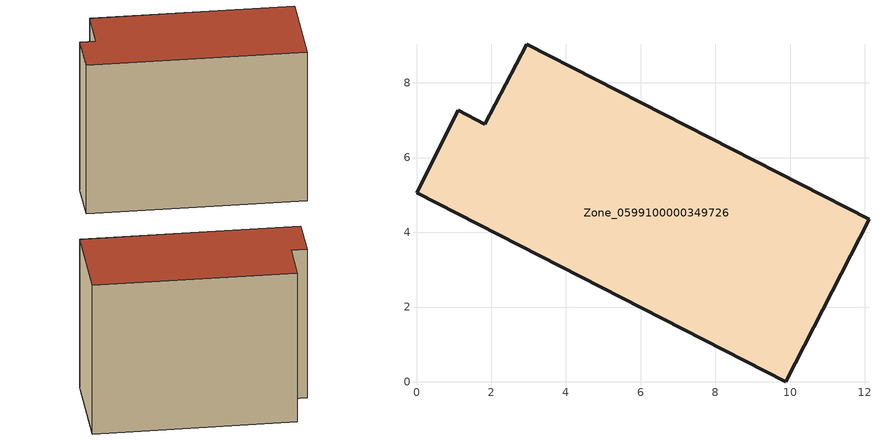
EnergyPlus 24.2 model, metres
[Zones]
Zone_0599100000349726
 floor ground (C_G): 9.88,0 0,5.06 1.12,7.26 1.83,6.89 2.95,9.03 12.11,4.34 z4.04
 wall outside (C_F): 0,5.06 9.88,0 12.11,4.34 2.95,9.03 1.83,6.89 1.12,7.26 0,5.06 z4.04:12.44
 roof outside (C_R): 2.95,9.03 1.83,6.89 1.12,7.26 0,5.06 9.88,0 12.11,4.34 z12.44
[BUILDING]
Pand.0599100000349726: North Axis=0; Terrain=City; Loads Convergence Tolerance Value=0.04; Temperature Convergence Tolerance Value=0.4; Solar Distribution=FullExterior; Maximum Number of Warmup Days=25; Minimum Number of Warmup Days=1
[Site:Location]
Rotterdam.The.Hague.AP_ZH_NLD Design_Conditions: Latitude=51.96; Longitude=4.45; Time Zone=1; Elevation=-4.5
[SITE:GROUNDTEMPERATURE:BUILDINGSURFACE]
18, 18, 18, 18, 18, 18, 18, 18, 18, 18, 18, 18
[MATERIAL] Thermal Absorptance=0.9; Solar Absorptance=0.7; Visible Absorptance=0.7
Name | Roughness | Thickness | Conductivity | Density | Specific Heat
G.TI.1992-2005 | MediumSmooth | 0.15 | 0.06 | 540 | 1210
F.TI.1992-2005 | Rough | 0.3 | 0.12 | 1920 | 840
R.TI.1992-2005 | MediumRough | 0.2 | 0.08 | 1500 | 1000
[CONSTRUCTION]
C_G: G.TI.1992-2005
C_F: F.TI.1992-2005
C_R: R.TI.1992-2005
[ZONE]
Zone_0599100000349726: Type=1; Multiplier=1; Ceiling Height=Autocalculate; Volume=Autocalculate; Floor Area=autocalculate; Part of Total Floor Area=Yes
[ZONEINFILTRATION:DESIGNFLOWRATE]
Infil_Zone_0599100000349726: Zone or ZoneList or Space or SpaceList=Zone_0599100000349726; Schedule=AlwaysOn; Design Flow Rate Calculation Method=Flow/Area; Flow Rate per Floor Area=0.0015; Constant Term Coefficient=1; Temperature Term Coefficient=0; Velocity Term Coefficient=0; Velocity Squared Term Coefficient=0
[HVACTEMPLATE:ZONE:IDEALLOADSAIRSYSTEM]
Zone_0599100000349726: Maximum Heating Supply Air Temperature=50; Minimum Cooling Supply Air Temperature=13; Maximum Heating Supply Air Humidity Ratio=0.0156; Minimum Cooling Supply Air Humidity Ratio=0.0077; Heating Limit=NoLimit; Cooling Limit=NoLimit; Dehumidification Control Type=ConstantSensibleHeatRatio; Cooling Sensible Heat Ratio=0.7; Dehumidification Setpoint=60; Humidification Control Type=None; Humidification Setpoint=30; Outdoor Air Method=None; Outdoor Air Flow Rate per Person=0.00944; Outdoor Air Flow Rate per Zone Floor Area=0; Outdoor Air Flow Rate per Zone=0; Demand Controlled Ventilation Type=None; Outdoor Air Economizer Type=NoEconomizer; Heat Recovery Type=None; Sensible Heat Recovery Effectiveness=0.7; Latent Heat Recovery Effectiveness=0.65
[ZONECONTROL:THERMOSTAT]
ThermostatControl_Zone_0599100000349726: Zone or ZoneList=Zone_0599100000349726; Control Type Schedule=DualSetpointControlType; Control 1=Thermostat_Zone_0599100000349726; Temperature Difference Between Cutout And Setpoint=0
[THERMOSTATSETPOINT:DUALSETPOINT]
Thermostat_Zone_0599100000349726: Heating Setpoint Temperature Schedule=HeatingSetpoint_Zone_0599100000349726; Cooling Setpoint Temperature Schedule=CoolingSetpoint_Zone_0599100000349726
[SCHEDULE:COMPACT]
HeatingSetpoint_Zone_0599100000349726: Through: 12/31, For: AllDays, Until: 24:00, 21
CoolingSetpoint_Zone_0599100000349726: Through: 12/31, For: AllDays, Until: 24:00, 24
DualSetpointControlType: Through: 12/31, For: AllDays, Until: 24:00, 4
AlwaysOn: Through: 12/31, For: AllDays, Until: 24:00, 1
